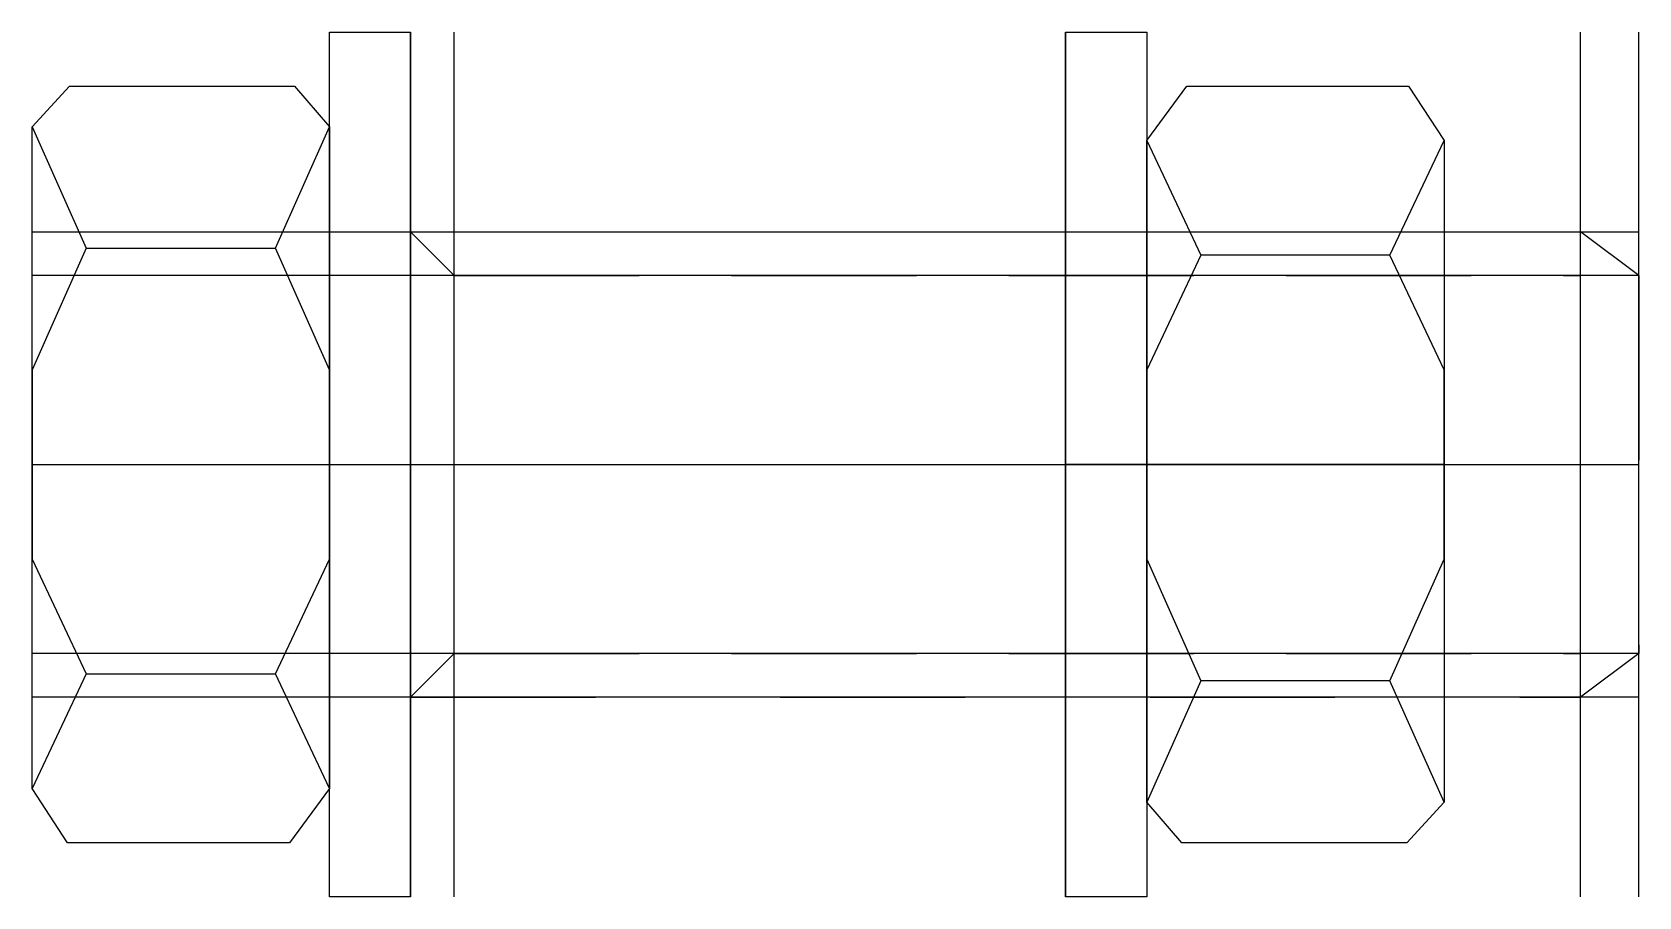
# Model space of a CAD drawing. Extents: x -13 to 42.2, y -14.9 to 14.9.
import ezdxf

# ---------------------------------------------------------------- set-up
doc = ezdxf.new("R2010")
doc.units = 0
doc.linetypes.add('DASHED', pattern=[12.7, 6.35, -6.35])
doc.linetypes.add('HIDDEN', pattern=[9.525, 6.35, -3.175])
doc.layers.get('0').update_dxf_attribs({"linetype": 'CONTINUOUS'})

msp = doc.modelspace()

# ---------------------------------------------------------------- linework, layer by layer
at = {"linetype": 'CONTINUOUS'}
for p, q in [((-2.79, 0), (-2.79, 14.86)), ((-2.79, 14.86), (0, 14.86)), ((0, -14.86), (0, 14.86)), ((0, -14.86), (0, 14.86)), ((0, 14.86), (0, -14.86)), ((1.5, -14.86), (1.5, 14.86)), ((22.5, -14.86), (22.5, 14.86)), ((22.5, 14.86), (22.5, -14.86)), ((22.5, -14.86), (22.5, 14.86)), ((22.5, 14.86), (25.29, 14.86)), ((25.29, 14.86), (25.29, 0)), ((40.19, -14.86), (40.19, 14.86)), ((42.19, -14.86), (42.19, 14.86)), ((-13, 11.61), (-11.72, 13)), ((-11.72, 13), (-3.99, 13)), ((-3.99, 13), (-2.79, 11.61)), ((25.29, 11.14), (26.66, 13)), ((26.66, 13), (34.28, 13)), ((34.28, 13), (35.5, 11.14)), ((-13, 11.61), (-11.14, 7.43)), ((-13, -11.14), (-13, 11.61)), ((-4.64, 7.43), (-2.79, 11.61)), ((-2.79, 11.61), (-2.79, 0)), ((25.29, 0), (25.29, 11.14)), ((25.29, 11.14), (27.14, 7.2)), ((33.64, 7.2), (35.5, 11.14)), ((35.5, 11.14), (35.5, -11.61)), ((-13, 8), (42.19, 8)), ((-11.14, 7.43), (-13, 3.25)), ((-11.14, 7.43), (-4.64, 7.43)), ((-2.79, 3.25), (-4.64, 7.43)), ((27.14, 7.2), (25.29, 3.25)), ((33.64, 7.2), (27.14, 7.2)), ((35.5, 3.25), (33.64, 7.2)), ((42.19, 6.5), (-13, 6.5)), ((-13, 3.25), (-13, -3.25)), ((-2.79, -3.25), (-2.79, 3.25)), ((25.29, 3.25), (25.29, -3.25)), ((35.5, -3.25), (35.5, 3.25)), ((-13, 0), (42.19, 0)), ((-2.79, -14.86), (-2.79, 0)), ((-2.79, 0), (-2.79, -11.14)), ((35.5, 0), (22.5, 0)), ((25.29, -11.61), (25.29, 0)), ((25.29, 0), (25.29, -14.86)), ((-13, -3.25), (-11.14, -7.2)), ((-4.64, -7.2), (-2.79, -3.25)), ((25.29, -3.25), (27.14, -7.43)), ((33.64, -7.43), (35.5, -3.25)), ((42.19, -6.5), (-13, -6.5)), ((-11.14, -7.2), (-13, -11.14)), ((-11.14, -7.2), (-4.64, -7.2)), ((-2.79, -11.14), (-4.64, -7.2)), ((27.14, -7.43), (25.29, -11.61)), ((33.64, -7.43), (27.14, -7.43)), ((35.5, -11.61), (33.64, -7.43)), ((42.19, -8), (-13, -8)), ((-11.78, -13), (-13, -11.14)), ((-2.79, -11.14), (-4.16, -13)), ((26.49, -13), (25.29, -11.61)), ((35.5, -11.61), (34.22, -13)), ((-4.16, -13), (-11.78, -13)), ((34.22, -13), (26.49, -13)), ((0, -14.86), (-2.79, -14.86)), ((25.29, -14.86), (22.5, -14.86))]:
    msp.add_line(p, q, dxfattribs=at)
at = {"linetype": 'DASHED'}
for p, q in [((0, 8), (40.19, 8)), ((42.19, 6.5), (40.19, 8)), ((40.19, -8), (40.19, 8)), ((42.19, 6.5), (42.19, -6.5)), ((42.19, -6.5), (40.19, -8)), ((0, -8), (40.19, -8))]:
    msp.add_line(p, q, dxfattribs=at)
at = {"linetype": 'HIDDEN'}
for p, q in [((0, 8), (1.5, 6.5)), ((0, 8), (0, -8)), ((1.5, 6.5), (40.19, 6.5)), ((0, -8), (1.5, -6.5)), ((1.5, -6.5), (40.19, -6.5))]:
    msp.add_line(p, q, dxfattribs=at)

doc.saveas('drawing.dxf')
